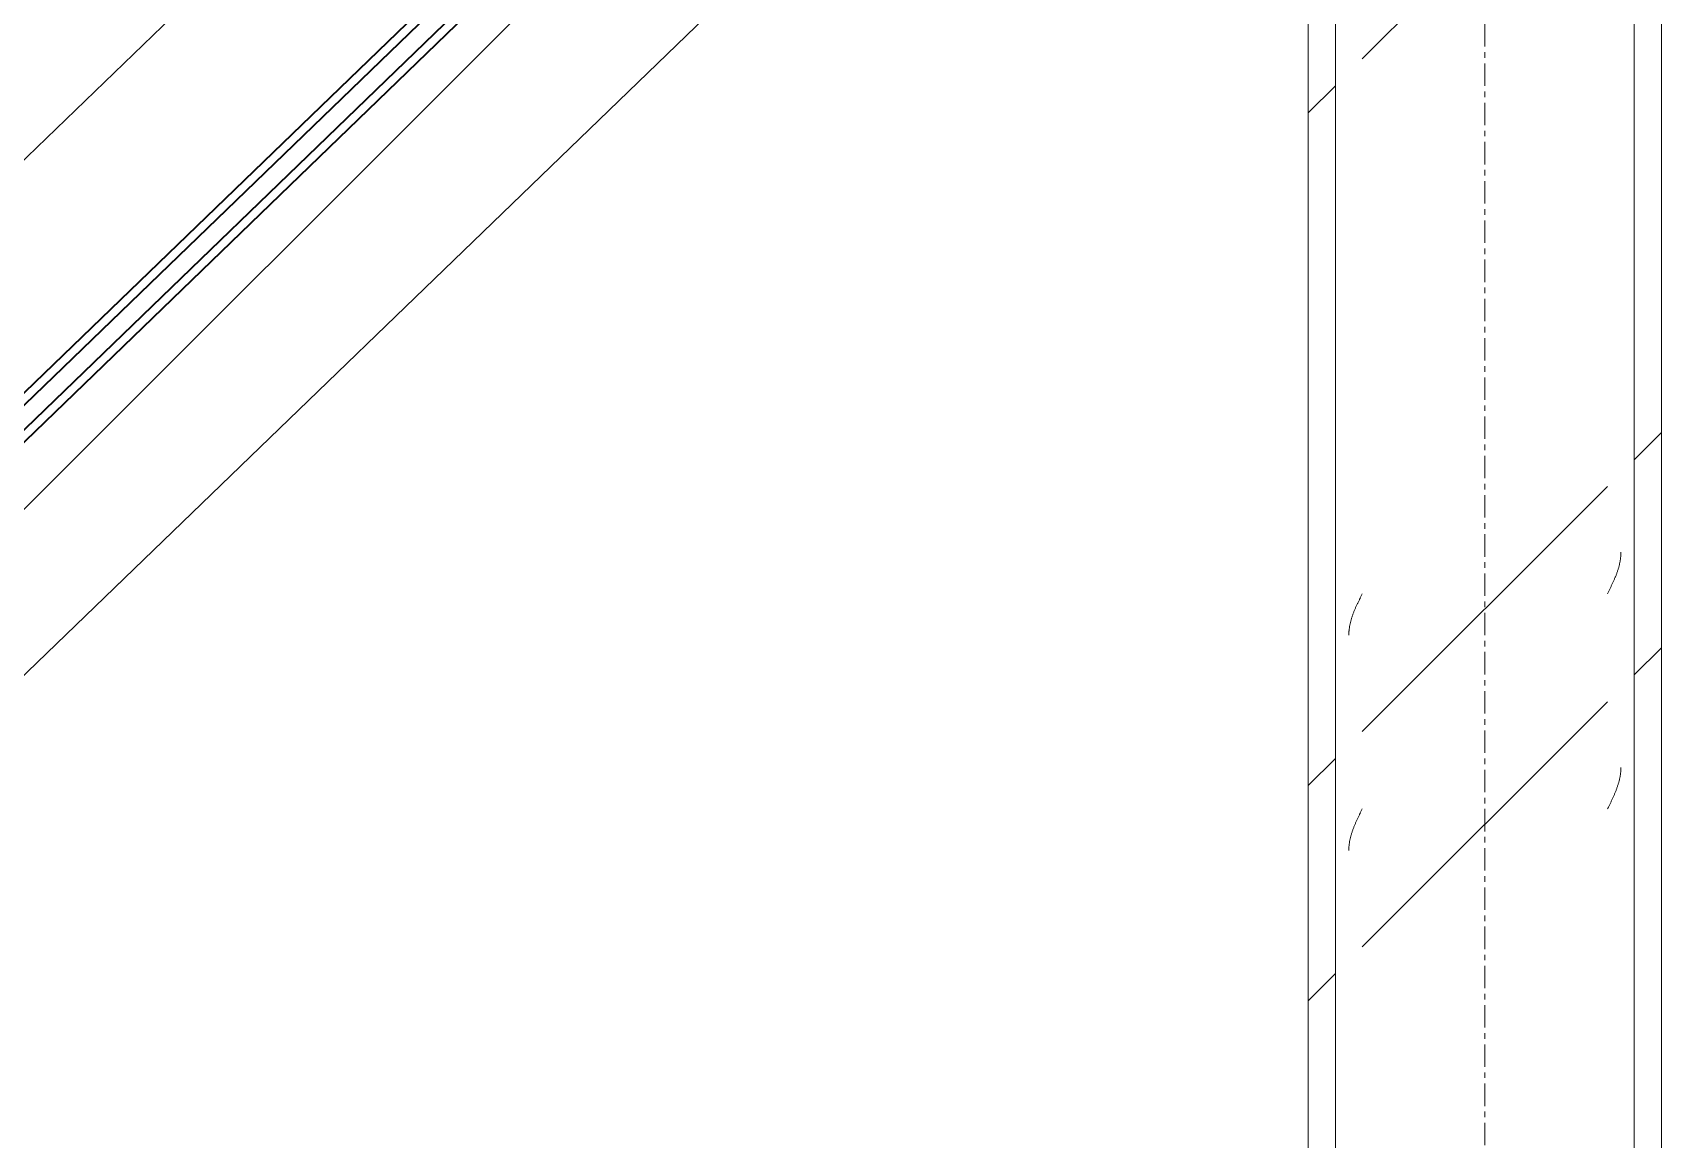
# Model space of a CAD drawing. Header units: centimetres. Extents: x -6741 to 14818, y -293 to 1595.
# Drawn here: x 922.1 to 1014.4, y 620.5 to 683.2 of the extents above; entities that cross this region are included whole.
import ezdxf

# ---------------------------------------------------------------- set-up
doc = ezdxf.new("R2010")
doc.units = ezdxf.units.CM
doc.linetypes.add('Grid Line', pattern=[2.2225, 1.27, -0.3175, 0.3175, -0.3175])
for name, color, linetype, lineweight in [('S-BEAM', 7, 'Continuous', 9), ('S-COLS', 7, 'Continuous', 9), ('S-GRID', 7, 'Continuous', 9)]:
    doc.layers.add(name, color=color, linetype=linetype, lineweight=lineweight)
pattern_1 = [(45, (152.695, 0), (-25.14472, 25.14472), []), (45, (152.695, 38.1), (-25.14472, 25.14472), [])]

# ---------------------------------------------------------------- blocks, each defined once
blk = doc.blocks.new('FP_4-Elevación Eje 7')
at = {"layer": 'S-COLS', "color": 9, "true_color": 0xc0c0c0}
for p, q in [((-6442.802, 653.129), (-6442.795, 653.166)), ((-6442.795, 653.166), (-6442.788, 653.204)), ((-6442.788, 653.204), (-6442.781, 653.241)), ((-6442.781, 653.241), (-6442.775, 653.278)), ((-6442.775, 653.278), (-6442.769, 653.315)), ((-6442.769, 653.315), (-6442.764, 653.353)), ((-6442.764, 653.353), (-6442.759, 653.39)), ((-6442.759, 653.39), (-6442.755, 653.427)), ((-6442.755, 653.427), (-6442.751, 653.465)), ((-6442.751, 653.465), (-6442.748, 653.502)), ((-6442.748, 653.502), (-6442.745, 653.539)), ((-6442.745, 653.539), (-6442.742, 653.577)), ((-6442.742, 653.577), (-6442.74, 653.614)), ((-6442.74, 653.614), (-6442.738, 653.651)), ((-6442.738, 653.651), (-6442.737, 653.688)), ((-6442.737, 653.688), (-6442.736, 653.726)), ((-6443.11, 652.196), (-6443.094, 652.234)), ((-6443.094, 652.234), (-6443.078, 652.271)), ((-6443.078, 652.271), (-6443.062, 652.308)), ((-6443.062, 652.308), (-6443.047, 652.345)), ((-6443.047, 652.345), (-6443.032, 652.383)), ((-6443.032, 652.383), (-6443.017, 652.42)), ((-6443.017, 652.42), (-6443.003, 652.457)), ((-6443.003, 652.457), (-6442.989, 652.495)), ((-6442.989, 652.495), (-6442.975, 652.532)), ((-6442.975, 652.532), (-6442.961, 652.569)), ((-6442.961, 652.569), (-6442.948, 652.607)), ((-6442.948, 652.607), (-6442.935, 652.644)), ((-6442.935, 652.644), (-6442.923, 652.681)), ((-6442.923, 652.681), (-6442.911, 652.719)), ((-6442.911, 652.719), (-6442.899, 652.756)), ((-6442.899, 652.756), (-6442.887, 652.793)), ((-6442.887, 652.793), (-6442.876, 652.83)), ((-6442.876, 652.83), (-6442.866, 652.868)), ((-6442.866, 652.868), (-6442.855, 652.905)), ((-6442.855, 652.905), (-6442.846, 652.942)), ((-6442.846, 652.942), (-6442.836, 652.98)), ((-6442.836, 652.98), (-6442.827, 653.017)), ((-6442.827, 653.017), (-6442.818, 653.054)), ((-6442.818, 653.054), (-6442.81, 653.092)), ((-6442.81, 653.092), (-6442.802, 653.129)), ((-6443.505, 651.375), (-6443.486, 651.413)), ((-6443.486, 651.413), (-6443.467, 651.45)), ((-6443.467, 651.45), (-6443.448, 651.487)), ((-6443.448, 651.487), (-6443.429, 651.525)), ((-6443.429, 651.525), (-6443.411, 651.562)), ((-6443.411, 651.562), (-6443.392, 651.599)), ((-6443.392, 651.599), (-6443.373, 651.637)), ((-6443.373, 651.637), (-6443.355, 651.674)), ((-6443.355, 651.674), (-6443.336, 651.711)), ((-6443.336, 651.711), (-6443.318, 651.749)), ((-6443.318, 651.749), (-6443.3, 651.786)), ((-6443.3, 651.786), (-6443.282, 651.823)), ((-6443.282, 651.823), (-6443.264, 651.86)), ((-6443.264, 651.86), (-6443.246, 651.898)), ((-6443.246, 651.898), (-6443.228, 651.935)), ((-6443.228, 651.935), (-6443.211, 651.972)), ((-6443.211, 651.972), (-6443.193, 652.01)), ((-6443.193, 652.01), (-6443.176, 652.047)), ((-6443.176, 652.047), (-6443.159, 652.084)), ((-6443.159, 652.084), (-6443.142, 652.122)), ((-6443.142, 652.122), (-6443.126, 652.159)), ((-6443.126, 652.159), (-6443.11, 652.196)), ((-6442.769, 641.126), (-6442.764, 641.163)), ((-6442.764, 641.163), (-6442.759, 641.201)), ((-6442.759, 641.201), (-6442.755, 641.238)), ((-6442.755, 641.238), (-6442.751, 641.275)), ((-6442.751, 641.275), (-6442.748, 641.313)), ((-6442.748, 641.313), (-6442.745, 641.35)), ((-6442.745, 641.35), (-6442.742, 641.387)), ((-6442.742, 641.387), (-6442.74, 641.424)), ((-6442.74, 641.424), (-6442.738, 641.462)), ((-6442.738, 641.462), (-6442.737, 641.499)), ((-6442.737, 641.499), (-6442.736, 641.536)), ((-6443.032, 640.193), (-6443.017, 640.231)), ((-6443.017, 640.231), (-6443.003, 640.268)), ((-6443.003, 640.268), (-6442.989, 640.305)), ((-6442.989, 640.305), (-6442.975, 640.343)), ((-6442.975, 640.343), (-6442.961, 640.38)), ((-6442.961, 640.38), (-6442.948, 640.417)), ((-6442.948, 640.417), (-6442.935, 640.454)), ((-6442.935, 640.454), (-6442.923, 640.492)), ((-6442.923, 640.492), (-6442.911, 640.529)), ((-6442.911, 640.529), (-6442.899, 640.566)), ((-6442.899, 640.566), (-6442.887, 640.604)), ((-6442.887, 640.604), (-6442.876, 640.641)), ((-6442.876, 640.641), (-6442.866, 640.678)), ((-6442.866, 640.678), (-6442.855, 640.716)), ((-6442.855, 640.716), (-6442.846, 640.753)), ((-6442.846, 640.753), (-6442.836, 640.79)), ((-6442.836, 640.79), (-6442.827, 640.828)), ((-6442.827, 640.828), (-6442.818, 640.865)), ((-6442.818, 640.865), (-6442.81, 640.902)), ((-6442.81, 640.902), (-6442.802, 640.939)), ((-6442.802, 640.939), (-6442.795, 640.977)), ((-6442.795, 640.977), (-6442.788, 641.014)), ((-6442.788, 641.014), (-6442.781, 641.051)), ((-6442.781, 641.051), (-6442.775, 641.089)), ((-6442.775, 641.089), (-6442.769, 641.126)), ((-6443.448, 639.298), (-6443.429, 639.335)), ((-6443.429, 639.335), (-6443.411, 639.373)), ((-6443.411, 639.373), (-6443.392, 639.41)), ((-6443.392, 639.41), (-6443.373, 639.447)), ((-6443.373, 639.447), (-6443.355, 639.485)), ((-6443.355, 639.485), (-6443.336, 639.522)), ((-6443.336, 639.522), (-6443.318, 639.559)), ((-6443.318, 639.559), (-6443.3, 639.596)), ((-6443.3, 639.596), (-6443.282, 639.634)), ((-6443.282, 639.634), (-6443.264, 639.671)), ((-6443.264, 639.671), (-6443.246, 639.708)), ((-6443.246, 639.708), (-6443.228, 639.746)), ((-6443.228, 639.746), (-6443.211, 639.783)), ((-6443.211, 639.783), (-6443.193, 639.82)), ((-6443.193, 639.82), (-6443.176, 639.858)), ((-6443.176, 639.858), (-6443.159, 639.895)), ((-6443.159, 639.895), (-6443.142, 639.932)), ((-6443.142, 639.932), (-6443.126, 639.969)), ((-6443.126, 639.969), (-6443.11, 640.007)), ((-6443.11, 640.007), (-6443.094, 640.044)), ((-6443.094, 640.044), (-6443.078, 640.081)), ((-6443.078, 640.081), (-6443.062, 640.119)), ((-6443.062, 640.119), (-6443.047, 640.156)), ((-6443.047, 640.156), (-6443.032, 640.193)), ((-6443.505, 639.186), (-6443.486, 639.223)), ((-6443.486, 639.223), (-6443.467, 639.261)), ((-6443.467, 639.261), (-6443.448, 639.298))]:
    blk.add_line(p, q, dxfattribs=at)
blk = doc.blocks.new('FP_5-Elevación Eje 7')
at = {"layer": 'S-COLS', "color": 9, "true_color": 0xc0c0c0}
for p, q in [((-6457.441, 651.264), (-6457.422, 651.301)), ((-6457.422, 651.301), (-6457.404, 651.338)), ((-6457.404, 651.338), (-6457.385, 651.375)), ((-6457.858, 650.368), (-6457.843, 650.406)), ((-6457.843, 650.406), (-6457.827, 650.443)), ((-6457.827, 650.443), (-6457.812, 650.48)), ((-6457.812, 650.48), (-6457.796, 650.517)), ((-6457.796, 650.517), (-6457.78, 650.555)), ((-6457.78, 650.555), (-6457.764, 650.592)), ((-6457.764, 650.592), (-6457.747, 650.629)), ((-6457.747, 650.629), (-6457.73, 650.667)), ((-6457.73, 650.667), (-6457.713, 650.704)), ((-6457.713, 650.704), (-6457.696, 650.741)), ((-6457.696, 650.741), (-6457.679, 650.779)), ((-6457.679, 650.779), (-6457.661, 650.816)), ((-6457.661, 650.816), (-6457.644, 650.853)), ((-6457.644, 650.853), (-6457.626, 650.891)), ((-6457.626, 650.891), (-6457.608, 650.928)), ((-6457.608, 650.928), (-6457.59, 650.965)), ((-6457.59, 650.965), (-6457.572, 651.002)), ((-6457.572, 651.002), (-6457.553, 651.04)), ((-6457.553, 651.04), (-6457.535, 651.077)), ((-6457.535, 651.077), (-6457.516, 651.114)), ((-6457.516, 651.114), (-6457.498, 651.152)), ((-6457.498, 651.152), (-6457.479, 651.189)), ((-6457.479, 651.189), (-6457.46, 651.226)), ((-6457.46, 651.226), (-6457.441, 651.264)), ((-6458.12, 649.436), (-6458.115, 649.473)), ((-6458.115, 649.473), (-6458.108, 649.51)), ((-6458.108, 649.51), (-6458.102, 649.547)), ((-6458.102, 649.547), (-6458.095, 649.585)), ((-6458.095, 649.585), (-6458.087, 649.622)), ((-6458.087, 649.622), (-6458.08, 649.659)), ((-6458.08, 649.659), (-6458.071, 649.697)), ((-6458.071, 649.697), (-6458.063, 649.734)), ((-6458.063, 649.734), (-6458.053, 649.771)), ((-6458.053, 649.771), (-6458.044, 649.809)), ((-6458.044, 649.809), (-6458.034, 649.846)), ((-6458.034, 649.846), (-6458.024, 649.883)), ((-6458.024, 649.883), (-6458.013, 649.921)), ((-6458.013, 649.921), (-6458.002, 649.958)), ((-6458.002, 649.958), (-6457.991, 649.995)), ((-6457.991, 649.995), (-6457.979, 650.032)), ((-6457.979, 650.032), (-6457.967, 650.07)), ((-6457.967, 650.07), (-6457.954, 650.107)), ((-6457.954, 650.107), (-6457.941, 650.144)), ((-6457.941, 650.144), (-6457.928, 650.182)), ((-6457.928, 650.182), (-6457.915, 650.219)), ((-6457.915, 650.219), (-6457.901, 650.256)), ((-6457.901, 650.256), (-6457.887, 650.294)), ((-6457.887, 650.294), (-6457.872, 650.331)), ((-6457.872, 650.331), (-6457.858, 650.368)), ((-6458.153, 649.025), (-6458.152, 649.063)), ((-6458.152, 649.063), (-6458.151, 649.1)), ((-6458.151, 649.1), (-6458.15, 649.137)), ((-6458.15, 649.137), (-6458.148, 649.174)), ((-6458.148, 649.174), (-6458.145, 649.212)), ((-6458.145, 649.212), (-6458.142, 649.249)), ((-6458.142, 649.249), (-6458.139, 649.286)), ((-6458.139, 649.286), (-6458.135, 649.324)), ((-6458.135, 649.324), (-6458.13, 649.361)), ((-6458.13, 649.361), (-6458.125, 649.398)), ((-6458.125, 649.398), (-6458.12, 649.436)), ((-6457.78, 638.365), (-6457.764, 638.403)), ((-6457.764, 638.403), (-6457.747, 638.44)), ((-6457.747, 638.44), (-6457.73, 638.477)), ((-6457.73, 638.477), (-6457.713, 638.515)), ((-6457.713, 638.515), (-6457.696, 638.552)), ((-6457.696, 638.552), (-6457.679, 638.589)), ((-6457.679, 638.589), (-6457.661, 638.626)), ((-6457.661, 638.626), (-6457.644, 638.664)), ((-6457.644, 638.664), (-6457.626, 638.701)), ((-6457.626, 638.701), (-6457.608, 638.738)), ((-6457.608, 638.738), (-6457.59, 638.776)), ((-6457.59, 638.776), (-6457.572, 638.813)), ((-6457.572, 638.813), (-6457.553, 638.85)), ((-6457.553, 638.85), (-6457.535, 638.888)), ((-6457.535, 638.888), (-6457.516, 638.925)), ((-6457.516, 638.925), (-6457.498, 638.962)), ((-6457.498, 638.962), (-6457.479, 639)), ((-6457.479, 639), (-6457.46, 639.037)), ((-6457.46, 639.037), (-6457.441, 639.074)), ((-6457.441, 639.074), (-6457.422, 639.111)), ((-6457.422, 639.111), (-6457.404, 639.149)), ((-6457.404, 639.149), (-6457.385, 639.186)), ((-6458.087, 637.433), (-6458.08, 637.47)), ((-6458.08, 637.47), (-6458.071, 637.507)), ((-6458.071, 637.507), (-6458.063, 637.545)), ((-6458.063, 637.545), (-6458.053, 637.582)), ((-6458.053, 637.582), (-6458.044, 637.619)), ((-6458.044, 637.619), (-6458.034, 637.657)), ((-6458.034, 637.657), (-6458.024, 637.694)), ((-6458.024, 637.694), (-6458.013, 637.731)), ((-6458.013, 637.731), (-6458.002, 637.768)), ((-6458.002, 637.768), (-6457.991, 637.806)), ((-6457.991, 637.806), (-6457.979, 637.843)), ((-6457.979, 637.843), (-6457.967, 637.88)), ((-6457.967, 637.88), (-6457.954, 637.918)), ((-6457.954, 637.918), (-6457.941, 637.955)), ((-6457.941, 637.955), (-6457.928, 637.992)), ((-6457.928, 637.992), (-6457.915, 638.03)), ((-6457.915, 638.03), (-6457.901, 638.067)), ((-6457.901, 638.067), (-6457.887, 638.104)), ((-6457.887, 638.104), (-6457.872, 638.141)), ((-6457.872, 638.141), (-6457.858, 638.179)), ((-6457.858, 638.179), (-6457.843, 638.216)), ((-6457.843, 638.216), (-6457.827, 638.253)), ((-6457.827, 638.253), (-6457.812, 638.291)), ((-6457.812, 638.291), (-6457.796, 638.328)), ((-6457.796, 638.328), (-6457.78, 638.365)), ((-6458.153, 636.836), (-6458.152, 636.873)), ((-6458.152, 636.873), (-6458.151, 636.91)), ((-6458.151, 636.91), (-6458.15, 636.948)), ((-6458.15, 636.948), (-6458.148, 636.985)), ((-6458.148, 636.985), (-6458.145, 637.022)), ((-6458.145, 637.022), (-6458.142, 637.06)), ((-6458.142, 637.06), (-6458.139, 637.097)), ((-6458.139, 637.097), (-6458.135, 637.134)), ((-6458.135, 637.134), (-6458.13, 637.172)), ((-6458.13, 637.172), (-6458.125, 637.209)), ((-6458.125, 637.209), (-6458.12, 637.246)), ((-6458.12, 637.246), (-6458.115, 637.283)), ((-6458.115, 637.283), (-6458.108, 637.321)), ((-6458.108, 637.321), (-6458.102, 637.358)), ((-6458.102, 637.358), (-6458.095, 637.395)), ((-6458.095, 637.395), (-6458.087, 637.433))]:
    blk.add_line(p, q, dxfattribs=at)
blk = doc.blocks.new('UC-Perfil universal-Pilar - 200 x 200-V3-Elevación Eje 7')
at = {"layer": 'S-COLS', "true_color": 0xc0c0c0}
h = blk.add_hatch(dxfattribs=at)
h.set_pattern_fill('FP_14', color=9, style=0, pattern_type=2)
h.set_pattern_definition(pattern_1)
h.paths.add_polyline_path([(-6458.905, 94), (-6458.905, 933.53), (-6460.445, 933.53), (-6460.445, 94)])
h = blk.add_hatch(dxfattribs=at)
h.set_pattern_fill('FP_14', color=9, style=0, pattern_type=2)
h.set_pattern_definition(pattern_1)
h.paths.add_polyline_path([(-6457.385, 94), (-6443.505, 94), (-6443.505, 933.53), (-6457.385, 933.53), (-6457.385, 291.61)])
h = blk.add_hatch(dxfattribs=at)
h.set_pattern_fill('FP_14', color=9, style=0, pattern_type=2)
h.set_pattern_definition(pattern_1)
h.paths.add_polyline_path([(-6440.445, 94), (-6440.445, 933.53), (-6441.985, 933.53), (-6441.985, 94)])
at = {"layer": 'S-COLS'}
for p, q in [((-6460.445, 933.53), (-6460.445, 94)), ((-6458.905, 933.53), (-6458.905, 94)), ((-6441.985, 933.53), (-6441.985, 94)), ((-6440.445, 933.53), (-6440.445, 94))]:
    blk.add_line(p, q, dxfattribs=at)
for name in ['FP_4-Elevación Eje 7', 'FP_5-Elevación Eje 7']:
    blk.add_blockref(name, (0, 0), dxfattribs=at)
blk = doc.blocks.new('RVR_Tensor angular doble L - d_10 mm-1745369-Elevación Eje 7')
at = {"layer": 'S-BEAM', "true_color": 0xc0c0c0}
h = blk.add_hatch(dxfattribs=at)
h.set_pattern_fill('FP_14', color=9, style=0, pattern_type=2)
h.set_pattern_definition(pattern_1)
h.paths.add_polyline_path([(-6777.12, 411.197), (-6625.965, 557.167), (-6632.803, 563.77), (-6783.72, 418.031)])
h.paths.add_polyline_path([(-6625.605, 557.514), (-6624.885, 558.209), (-6631.723, 564.813), (-6632.443, 564.118)])
h.paths.add_polyline_path([(-6617.687, 565.16), (-6460.445, 717.008), (-6460.452, 717.79), (-6473.31, 717.79), (-6624.525, 571.763)])
at = {"layer": 'S-BEAM', "lineweight": 35}
for p, q in [((-6476.189, 717.79), (-6785.096, 419.482)), ((-6784.749, 419.122), (-6475.469, 717.79)), ((-6474.03, 717.79), (-6784.067, 418.391)), ((-6783.72, 418.031), (-6473.31, 717.79))]:
    blk.add_line(p, q, dxfattribs=at)
at = {"layer": 'S-BEAM'}
for p, q in [((-6639.641, 573.154), (-6489.865, 717.79)), ((-6617.687, 565.16), (-6460.445, 717.008))]:
    blk.add_line(p, q, dxfattribs=at)

msp = doc.modelspace()

# ---------------------------------------------------------------- linework, layer by layer
at = {"layer": 'S-GRID', "color": 253, "linetype": 'Grid Line', "true_color": 0xaaaaaa}
msp.add_line((1004.362, -293.309), (1004.362, 1534.845), dxfattribs=at)

# ---------------------------------------------------------------- block references
at = {"layer": 'S-BEAM'}
msp.add_blockref('RVR_Tensor angular doble L - d_10 mm-1745369-Elevación Eje 7', (7454.807, 0), dxfattribs=at)
at = {"layer": 'S-COLS'}
msp.add_blockref('UC-Perfil universal-Pilar - 200 x 200-V3-Elevación Eje 7', (7454.807, 0), dxfattribs=at)

doc.saveas('drawing.dxf')
